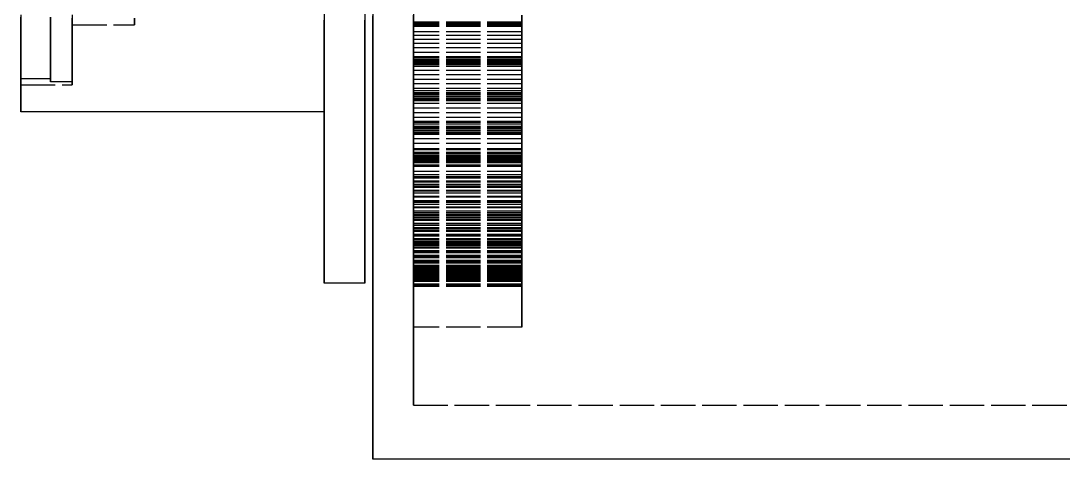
# Model space of a CAD drawing. Header units: millimetres. Extents: x -13 to 272, y -50 to 160.
# Drawn here: x 83.88 to 122.38, y -7.61 to 8.59 of the extents above; entities that cross this region are included whole.
import ezdxf

# ---------------------------------------------------------------- set-up
doc = ezdxf.new("R2010")
doc.units = ezdxf.units.MM
doc.linetypes.add('DASHED', pattern=[1.524, 1.27, -0.254])
doc.layers.add('HIDDEN', color=8, linetype='DASHED')
doc.layers.add('VISIBLE', color=7, linetype='CONTINUOUS')

msp = doc.modelspace()

# ---------------------------------------------------------------- linework, layer by layer
at = {"layer": 'HIDDEN'}
for points in [[(95.075, 8.895), (95.075, 8.33944), (95.075, 7.78389), (95.075, 7.22833), (95.075, 6.67278), (95.075, 6.11722), (95.075, 5.56167), (95.075, 5.00611), (95.075, 4.45056), (95.075, 3.895), (95.075, 3.33944), (95.075, 2.78389), (95.075, 2.22833), (95.075, 1.67278), (95.075, 1.11722), (95.075, 0.56167), (95.075, 0.00611), (95.075, -0.54944), (95.075, -1.105)], [(96.575, 8.895), (96.575, 8.33944), (96.575, 7.78389), (96.575, 7.22833), (96.575, 6.67278), (96.575, 6.11722), (96.575, 5.56167), (96.575, 5.00611), (96.575, 4.45056), (96.575, 3.895), (96.575, 3.33944), (96.575, 2.78389), (96.575, 2.22833), (96.575, 1.67278), (96.575, 1.11722), (96.575, 0.56167), (96.575, 0.00611), (96.575, -0.54944), (96.575, -1.105)], [(96.875, 9.1569), (96.875, 8.395), (96.875, 7.6331), (96.875, 6.87119), (96.875, 6.10929), (96.875, 5.34738), (96.875, 4.58548), (96.875, 3.82357), (96.875, 3.06167), (96.875, 2.29976), (96.875, 1.53786), (96.875, 0.77595), (96.875, 0.01405), (96.875, -0.74786), (96.875, -1.50976), (96.875, -2.27167), (96.875, -3.03357), (96.875, -3.79548), (96.875, -4.55738), (96.875, -5.31929), (96.875, -6.08119), (96.875, -6.8431), (96.875, -7.605)], [(98.375, 9.06167), (98.375, 8.36325), (98.375, 7.66484), (98.375, 6.96643), (98.375, 6.26802), (98.375, 5.5696), (98.375, 4.87119), (98.375, 4.17278), (98.375, 3.47437), (98.375, 2.77595), (98.375, 2.07754), (98.375, 1.37913), (98.375, 0.68071), (98.375, -0.0177), (98.375, -0.71611), (98.375, -1.41452), (98.375, -2.11294), (98.375, -2.81135), (98.375, -3.50976), (98.375, -4.20817), (98.375, -4.90659), (98.375, -5.605)], [(83.875, 8.81532), (83.875, 8.49278), (83.875, 8.17024), (83.875, 7.8477), (83.875, 7.52516), (83.875, 7.20262), (83.875, 6.88008), (83.875, 6.55754), (83.875, 6.235)], [(83.875, 8.77786), (83.875, 8.42357), (83.875, 8.06929), (83.875, 7.715), (83.875, 7.36071), (83.875, 7.00643), (83.875, 6.65214), (83.875, 6.29786), (83.875, 5.94357), (83.875, 5.58929), (83.875, 5.235)], [(83.875, 8.72589), (83.875, 8.44078), (83.875, 8.15567), (83.875, 7.87056), (83.875, 7.58545), (83.875, 7.30033), (83.875, 7.01522), (83.875, 6.73011), (83.875, 6.445)], [(83.875, 6.445), (83.875, 6.73011), (83.875, 7.01522), (83.875, 7.30033), (83.875, 7.58545), (83.875, 7.87056), (83.875, 8.15567), (83.875, 8.44078), (83.875, 8.72589)], [(83.875, 6.235), (83.875, 6.39627), (83.875, 6.55754), (83.875, 6.71881), (83.875, 6.88008), (83.875, 7.04135), (83.875, 7.20262), (83.875, 7.36389), (83.875, 7.52516), (83.875, 7.68643), (83.875, 7.8477), (83.875, 8.00897), (83.875, 8.17024), (83.875, 8.33151), (83.875, 8.49278), (83.875, 8.65405)], [(84.975, 8.72589), (84.975, 8.44078), (84.975, 8.15567), (84.975, 7.87056), (84.975, 7.58545), (84.975, 7.30033), (84.975, 7.01522), (84.975, 6.73011), (84.975, 6.445)], [(84.975, 6.445), (84.975, 6.73011), (84.975, 7.01522), (84.975, 7.30033), (84.975, 7.58545), (84.975, 7.87056), (84.975, 8.15567), (84.975, 8.44078), (84.975, 8.72589)], [(84.975, 8.63784), (84.975, 8.34999), (84.975, 8.06213), (84.975, 7.77428), (84.975, 7.48642), (84.975, 7.19857), (84.975, 6.91071), (84.975, 6.62286), (84.975, 6.335)], [(84.975, 6.335), (84.975, 6.62286), (84.975, 6.91071), (84.975, 7.19857), (84.975, 7.48642), (84.975, 7.77428), (84.975, 8.06213), (84.975, 8.34999), (84.975, 8.63784)], [(85.775, 8.81532), (85.775, 8.49278), (85.775, 8.17024), (85.775, 7.8477), (85.775, 7.52516), (85.775, 7.20262), (85.775, 6.88008), (85.775, 6.55754), (85.775, 6.235)], [(85.775, 8.69738), (85.775, 8.445)], [(85.775, 8.445), (85.775, 8.57119), (85.775, 8.69738)], [(85.775, 6.235), (85.775, 6.39627), (85.775, 6.55754), (85.775, 6.71881), (85.775, 6.88008), (85.775, 7.04135), (85.775, 7.20262), (85.775, 7.36389), (85.775, 7.52516), (85.775, 7.68643), (85.775, 7.8477), (85.775, 8.00897), (85.775, 8.17024), (85.775, 8.33151), (85.775, 8.49278), (85.775, 8.65405)], [(85.775, 8.63784), (85.775, 8.34999), (85.775, 8.06213), (85.775, 7.77428), (85.775, 7.48642), (85.775, 7.19857), (85.775, 6.91071), (85.775, 6.62286), (85.775, 6.335)], [(85.775, 6.335), (85.775, 6.62286), (85.775, 6.91071), (85.775, 7.19857), (85.775, 7.48642), (85.775, 7.77428), (85.775, 8.06213), (85.775, 8.34999), (85.775, 8.63784)], [(88.075, 8.69738), (88.075, 8.445)], [(88.075, 8.445), (88.075, 8.57119), (88.075, 8.69738)], [(95.075, 8.77786), (95.075, 8.42357), (95.075, 8.06929), (95.075, 7.715), (95.075, 7.36071), (95.075, 7.00643), (95.075, 6.65214), (95.075, 6.29786), (95.075, 5.94357), (95.075, 5.58929), (95.075, 5.235)], [(95.075, 5.235), (95.075, 5.41214), (95.075, 5.58929), (95.075, 5.76643), (95.075, 5.94357), (95.075, 6.12071), (95.075, 6.29786), (95.075, 6.475), (95.075, 6.65214), (95.075, 6.82929), (95.075, 7.00643), (95.075, 7.18357), (95.075, 7.36071), (95.075, 7.53786), (95.075, 7.715), (95.075, 7.89214), (95.075, 8.06929), (95.075, 8.24643), (95.075, 8.42357), (95.075, 8.60071)], [(98.375, 8.80571), (98.375, 8.19857), (98.375, 7.59143), (98.375, 6.98429), (98.375, 6.37714), (98.375, 5.77), (98.375, 5.16286), (98.375, 4.55571), (98.375, 3.94857), (98.375, 3.34143), (98.375, 2.73429), (98.375, 2.12714), (98.375, 1.52), (98.375, 0.91286), (98.375, 0.30571), (98.375, -0.30143), (98.375, -0.90857), (98.375, -1.51571), (98.375, -2.12286), (98.375, -2.73)], [(98.375, -2.73), (98.375, -2.42643), (98.375, -2.12286), (98.375, -1.81929), (98.375, -1.51571), (98.375, -1.21214), (98.375, -0.90857), (98.375, -0.605), (98.375, -0.30143), (98.375, 0.00214), (98.375, 0.30571), (98.375, 0.60929), (98.375, 0.91286), (98.375, 1.21643), (98.375, 1.52), (98.375, 1.82357), (98.375, 2.12714), (98.375, 2.43071), (98.375, 2.73429), (98.375, 3.03786), (98.375, 3.34143), (98.375, 3.645), (98.375, 3.94857), (98.375, 4.25214), (98.375, 4.55571), (98.375, 4.85929), (98.375, 5.16286), (98.375, 5.46643), (98.375, 5.77), (98.375, 6.07357), (98.375, 6.37714), (98.375, 6.68071), (98.375, 6.98429), (98.375, 7.28786), (98.375, 7.59143), (98.375, 7.895), (98.375, 8.19857), (98.375, 8.50214), (98.375, 8.80571)], [(98.375, -5.605), (98.375, -5.25579), (98.375, -4.90659), (98.375, -4.55738), (98.375, -4.20817), (98.375, -3.85897), (98.375, -3.50976), (98.375, -3.16056), (98.375, -2.81135), (98.375, -2.46214), (98.375, -2.11294), (98.375, -1.76373), (98.375, -1.41452), (98.375, -1.06532), (98.375, -0.71611), (98.375, -0.3669), (98.375, -0.0177), (98.375, 0.33151), (98.375, 0.68071), (98.375, 1.02992), (98.375, 1.37913), (98.375, 1.72833), (98.375, 2.07754), (98.375, 2.42675), (98.375, 2.77595), (98.375, 3.12516), (98.375, 3.47437), (98.375, 3.82357), (98.375, 4.17278), (98.375, 4.52198), (98.375, 4.87119), (98.375, 5.2204), (98.375, 5.5696), (98.375, 5.91881), (98.375, 6.26802), (98.375, 6.61722), (98.375, 6.96643), (98.375, 7.31563), (98.375, 7.66484), (98.375, 8.01405), (98.375, 8.36325), (98.375, 8.71246)], [(98.375, 8.6896), (98.375, 8.38884)], [(98.375, 8.38884), (98.375, 8.6896)], [(98.375, 8.50079), (98.375, 8.54341)], [(98.375, 8.54341), (98.375, 8.18985)], [(98.375, 8.18985), (98.375, 8.54341)], [(98.375, 8.54341), (98.375, 8.50079)], [(102.375, 8.54341), (98.375, 8.54341)], [(102.375, 8.54341), (98.375, 8.54341)], [(98.375, 8.46556), (98.375, 8.50079)], [(98.375, 8.50079), (98.375, 8.46556)], [(102.375, 8.50079), (98.375, 8.50079)], [(102.375, 8.50079), (98.375, 8.50079)], [(102.375, 8.80571), (102.375, 8.19857), (102.375, 7.59143), (102.375, 6.98429), (102.375, 6.37714), (102.375, 5.77), (102.375, 5.16286), (102.375, 4.55571), (102.375, 3.94857), (102.375, 3.34143), (102.375, 2.73429), (102.375, 2.12714), (102.375, 1.52), (102.375, 0.91286), (102.375, 0.30571), (102.375, -0.30143), (102.375, -0.90857), (102.375, -1.51571), (102.375, -2.12286), (102.375, -2.73)], [(102.375, -2.73), (102.375, -2.42643), (102.375, -2.12286), (102.375, -1.81929), (102.375, -1.51571), (102.375, -1.21214), (102.375, -0.90857), (102.375, -0.605), (102.375, -0.30143), (102.375, 0.00214), (102.375, 0.30571), (102.375, 0.60929), (102.375, 0.91286), (102.375, 1.21643), (102.375, 1.52), (102.375, 1.82357), (102.375, 2.12714), (102.375, 2.43071), (102.375, 2.73429), (102.375, 3.03786), (102.375, 3.34143), (102.375, 3.645), (102.375, 3.94857), (102.375, 4.25214), (102.375, 4.55571), (102.375, 4.85929), (102.375, 5.16286), (102.375, 5.46643), (102.375, 5.77), (102.375, 6.07357), (102.375, 6.37714), (102.375, 6.68071), (102.375, 6.98429), (102.375, 7.28786), (102.375, 7.59143), (102.375, 7.895), (102.375, 8.19857), (102.375, 8.50214), (102.375, 8.80571)], [(102.375, 8.6896), (102.375, 8.38884)], [(102.375, 8.38884), (102.375, 8.6896)], [(102.375, 8.50079), (102.375, 8.54341)], [(102.375, 8.54341), (102.375, 8.18985)], [(102.375, 8.18985), (102.375, 8.54341)], [(102.375, 8.54341), (102.375, 8.50079)], [(102.375, 8.46556), (102.375, 8.50079)], [(102.375, 8.50079), (102.375, 8.46556)], [(85.775, 8.445), (88.075, 8.445)], [(98.375, 8.4371), (98.375, 8.46556)], [(98.375, 8.46556), (98.375, 8.4371)], [(102.375, 8.46556), (98.375, 8.46556)], [(102.375, 8.46556), (98.375, 8.46556)], [(98.375, 8.41502), (98.375, 8.4371)], [(98.375, 8.4371), (98.375, 8.41502)], [(102.375, 8.4371), (98.375, 8.4371)], [(102.375, 8.4371), (98.375, 8.4371)], [(98.375, 8.39901), (98.375, 8.41502)], [(98.375, 8.41502), (98.375, 8.39901)], [(102.375, 8.41502), (98.375, 8.41502)], [(102.375, 8.41502), (98.375, 8.41502)], [(98.375, 8.38884), (98.375, 8.39901)], [(98.375, 8.39901), (98.375, 8.38884)], [(102.375, 8.39901), (98.375, 8.39901)], [(102.375, 8.39901), (98.375, 8.39901)], [(102.375, 8.38884), (98.375, 8.38884)], [(102.375, 8.38884), (98.375, 8.38884)], [(98.375, 8.18985), (98.375, 8.05072)], [(98.375, 8.05072), (98.375, 8.18985)], [(102.375, 8.18985), (98.375, 8.18985)], [(102.375, 8.18985), (98.375, 8.18985)], [(102.375, 8.4371), (102.375, 8.46556)], [(102.375, 8.46556), (102.375, 8.4371)], [(102.375, 8.41502), (102.375, 8.4371)], [(102.375, 8.4371), (102.375, 8.41502)], [(102.375, 8.39901), (102.375, 8.41502)], [(102.375, 8.41502), (102.375, 8.39901)], [(102.375, 8.38884), (102.375, 8.39901)], [(102.375, 8.39901), (102.375, 8.38884)], [(102.375, 8.18985), (102.375, 8.05072)], [(102.375, 8.05072), (102.375, 8.18985)], [(98.375, 8.05072), (98.375, 7.90451)], [(98.375, 7.90451), (98.375, 8.05072)], [(102.375, 8.05072), (98.375, 8.05072)], [(102.375, 8.05072), (98.375, 8.05072)], [(98.375, 7.90451), (98.375, 7.7519)], [(98.375, 7.7519), (98.375, 7.90451)], [(102.375, 7.90451), (98.375, 7.90451)], [(102.375, 7.90451), (98.375, 7.90451)], [(98.375, 7.7519), (98.375, 7.59336)], [(98.375, 7.59336), (98.375, 7.7519)], [(102.375, 7.7519), (98.375, 7.7519)], [(102.375, 7.7519), (98.375, 7.7519)], [(102.375, 8.05072), (102.375, 7.90451)], [(102.375, 7.90451), (102.375, 8.05072)], [(102.375, 7.90451), (102.375, 7.7519)], [(102.375, 7.7519), (102.375, 7.90451)], [(102.375, 7.7519), (102.375, 7.59336)], [(102.375, 7.59336), (102.375, 7.7519)], [(98.375, 7.59336), (98.375, 7.42926)], [(98.375, 7.42926), (98.375, 7.59336)], [(102.375, 7.59336), (98.375, 7.59336)], [(102.375, 7.59336), (98.375, 7.59336)], [(98.375, 7.42926), (98.375, 7.25989)], [(98.375, 7.25989), (98.375, 7.42926)], [(102.375, 7.42926), (98.375, 7.42926)], [(102.375, 7.42926), (98.375, 7.42926)], [(102.375, 7.59336), (102.375, 7.42926)], [(102.375, 7.42926), (102.375, 7.59336)], [(102.375, 7.42926), (102.375, 7.25989)], [(102.375, 7.25989), (102.375, 7.42926)], [(98.375, 7.25989), (98.375, 6.97422)], [(98.375, 6.97422), (98.375, 7.25989)], [(102.375, 7.25989), (98.375, 7.25989)], [(102.375, 7.25989), (98.375, 7.25989)], [(98.375, 7.17792), (98.375, 7.23789)], [(98.375, 7.23789), (98.375, 6.90401)], [(98.375, 6.90401), (98.375, 7.23789)], [(98.375, 7.23789), (98.375, 7.17792)], [(102.375, 7.23789), (98.375, 7.23789)], [(102.375, 7.23789), (98.375, 7.23789)], [(98.375, 7.12496), (98.375, 7.17792)], [(98.375, 7.17792), (98.375, 7.12496)], [(102.375, 7.17792), (98.375, 7.17792)], [(102.375, 7.17792), (98.375, 7.17792)], [(98.375, 7.07844), (98.375, 7.12496)], [(98.375, 7.12496), (98.375, 7.07844)], [(102.375, 7.12496), (98.375, 7.12496)], [(102.375, 7.12496), (98.375, 7.12496)], [(98.375, 7.03798), (98.375, 7.07844)], [(98.375, 7.07844), (98.375, 7.03798)], [(102.375, 7.07844), (98.375, 7.07844)], [(102.375, 7.07844), (98.375, 7.07844)], [(98.375, 7.00331), (98.375, 7.03798)], [(98.375, 7.03798), (98.375, 7.00331)], [(102.375, 7.03798), (98.375, 7.03798)], [(102.375, 7.03798), (98.375, 7.03798)], [(98.375, 6.97422), (98.375, 7.00331)], [(98.375, 7.00331), (98.375, 6.97422)], [(102.375, 7.00331), (98.375, 7.00331)], [(102.375, 7.00331), (98.375, 7.00331)], [(102.375, 6.97422), (98.375, 6.97422)], [(102.375, 6.97422), (98.375, 6.97422)], [(102.375, 7.25989), (102.375, 6.97422)], [(102.375, 6.97422), (102.375, 7.25989)], [(102.375, 7.17792), (102.375, 7.23789)], [(102.375, 7.23789), (102.375, 6.90401)], [(102.375, 6.90401), (102.375, 7.23789)], [(102.375, 7.23789), (102.375, 7.17792)], [(102.375, 7.12496), (102.375, 7.17792)], [(102.375, 7.17792), (102.375, 7.12496)], [(102.375, 7.07844), (102.375, 7.12496)], [(102.375, 7.12496), (102.375, 7.07844)], [(102.375, 7.03798), (102.375, 7.07844)], [(102.375, 7.07844), (102.375, 7.03798)], [(102.375, 7.00331), (102.375, 7.03798)], [(102.375, 7.03798), (102.375, 7.00331)], [(102.375, 6.97422), (102.375, 7.00331)], [(102.375, 7.00331), (102.375, 6.97422)], [(98.375, 6.90401), (98.375, 6.7529)], [(98.375, 6.7529), (98.375, 6.90401)], [(102.375, 6.90401), (98.375, 6.90401)], [(102.375, 6.90401), (98.375, 6.90401)], [(98.375, 6.7529), (98.375, 6.59514)], [(98.375, 6.59514), (98.375, 6.7529)], [(102.375, 6.7529), (98.375, 6.7529)], [(102.375, 6.7529), (98.375, 6.7529)], [(98.375, 6.59514), (98.375, 6.43138)], [(98.375, 6.43138), (98.375, 6.59514)], [(102.375, 6.59514), (98.375, 6.59514)], [(102.375, 6.59514), (98.375, 6.59514)], [(102.375, 6.90401), (102.375, 6.7529)], [(102.375, 6.7529), (102.375, 6.90401)], [(102.375, 6.7529), (102.375, 6.59514)], [(102.375, 6.59514), (102.375, 6.7529)], [(102.375, 6.59514), (102.375, 6.43138)], [(102.375, 6.43138), (102.375, 6.59514)], [(84.975, 6.445), (83.875, 6.445)], [(83.875, 6.235), (85.775, 6.235)], [(85.775, 6.335), (84.975, 6.335)], [(98.375, 6.43138), (98.375, 6.26206)], [(98.375, 6.26206), (98.375, 6.43138)], [(102.375, 6.43138), (98.375, 6.43138)], [(102.375, 6.43138), (98.375, 6.43138)], [(98.375, 6.26206), (98.375, 6.08754)], [(98.375, 6.08754), (98.375, 6.26206)], [(102.375, 6.26206), (98.375, 6.26206)], [(102.375, 6.26206), (98.375, 6.26206)], [(102.375, 6.43138), (102.375, 6.26206)], [(102.375, 6.26206), (102.375, 6.43138)], [(102.375, 6.26206), (102.375, 6.08754)], [(102.375, 6.08754), (102.375, 6.26206)], [(98.375, 6.08754), (98.375, 5.90811)], [(98.375, 5.90811), (98.375, 6.08754)], [(102.375, 6.08754), (98.375, 6.08754)], [(102.375, 6.08754), (98.375, 6.08754)], [(98.375, 5.93369), (98.375, 6.0105)], [(98.375, 6.0105), (98.375, 5.69914)], [(98.375, 5.69914), (98.375, 6.0105)], [(98.375, 6.0105), (98.375, 5.93369)], [(102.375, 6.0105), (98.375, 6.0105)], [(102.375, 6.0105), (98.375, 6.0105)], [(98.375, 5.86345), (98.375, 5.93369)], [(98.375, 5.93369), (98.375, 5.86345)], [(102.375, 5.93369), (98.375, 5.93369)], [(102.375, 5.93369), (98.375, 5.93369)], [(98.375, 5.90811), (98.375, 5.63999)], [(98.375, 5.63999), (98.375, 5.90811)], [(102.375, 5.90811), (98.375, 5.90811)], [(102.375, 5.90811), (98.375, 5.90811)], [(98.375, 5.79926), (98.375, 5.86345)], [(98.375, 5.86345), (98.375, 5.79926)], [(102.375, 5.86345), (98.375, 5.86345)], [(102.375, 5.86345), (98.375, 5.86345)], [(98.375, 5.74077), (98.375, 5.79926)], [(98.375, 5.79926), (98.375, 5.74077)], [(102.375, 5.79926), (98.375, 5.79926)], [(102.375, 5.79926), (98.375, 5.79926)], [(102.375, 6.08754), (102.375, 5.90811)], [(102.375, 5.90811), (102.375, 6.08754)], [(102.375, 5.93369), (102.375, 6.0105)], [(102.375, 6.0105), (102.375, 5.69914)], [(102.375, 5.69914), (102.375, 6.0105)], [(102.375, 6.0105), (102.375, 5.93369)], [(102.375, 5.86345), (102.375, 5.93369)], [(102.375, 5.93369), (102.375, 5.86345)], [(102.375, 5.90811), (102.375, 5.63999)], [(102.375, 5.63999), (102.375, 5.90811)], [(102.375, 5.79926), (102.375, 5.86345)], [(102.375, 5.86345), (102.375, 5.79926)], [(102.375, 5.74077), (102.375, 5.79926)], [(102.375, 5.79926), (102.375, 5.74077)], [(98.375, 5.68775), (98.375, 5.74077)], [(98.375, 5.74077), (98.375, 5.68775)], [(102.375, 5.74077), (98.375, 5.74077)], [(102.375, 5.74077), (98.375, 5.74077)], [(98.375, 5.69914), (98.375, 5.53734)], [(98.375, 5.53734), (98.375, 5.69914)], [(102.375, 5.69914), (98.375, 5.69914)], [(102.375, 5.69914), (98.375, 5.69914)], [(98.375, 5.63999), (98.375, 5.68775)], [(98.375, 5.68775), (98.375, 5.63999)], [(102.375, 5.68775), (98.375, 5.68775)], [(102.375, 5.68775), (98.375, 5.68775)], [(102.375, 5.63999), (98.375, 5.63999)], [(102.375, 5.63999), (98.375, 5.63999)], [(98.375, 5.53734), (98.375, 5.36938)], [(98.375, 5.36938), (98.375, 5.53734)], [(102.375, 5.53734), (98.375, 5.53734)], [(102.375, 5.53734), (98.375, 5.53734)], [(102.375, 5.68775), (102.375, 5.74077)], [(102.375, 5.74077), (102.375, 5.68775)], [(102.375, 5.69914), (102.375, 5.53734)], [(102.375, 5.53734), (102.375, 5.69914)], [(102.375, 5.63999), (102.375, 5.68775)], [(102.375, 5.68775), (102.375, 5.63999)], [(102.375, 5.53734), (102.375, 5.36938)], [(102.375, 5.36938), (102.375, 5.53734)], [(98.375, 5.36938), (98.375, 5.19585)], [(98.375, 5.19585), (98.375, 5.36938)], [(102.375, 5.36938), (98.375, 5.36938)], [(102.375, 5.36938), (98.375, 5.36938)], [(98.375, 5.19585), (98.375, 5.0172)], [(98.375, 5.0172), (98.375, 5.19585)], [(102.375, 5.19585), (98.375, 5.19585)], [(102.375, 5.19585), (98.375, 5.19585)], [(98.375, 5.0172), (98.375, 4.83376)], [(98.375, 4.83376), (98.375, 5.0172)], [(102.375, 5.0172), (98.375, 5.0172)], [(102.375, 5.0172), (98.375, 5.0172)], [(102.375, 5.36938), (102.375, 5.19585)], [(102.375, 5.19585), (102.375, 5.36938)], [(102.375, 5.19585), (102.375, 5.0172)], [(102.375, 5.0172), (102.375, 5.19585)], [(102.375, 5.0172), (102.375, 4.83376)], [(102.375, 4.83376), (102.375, 5.0172)], [(98.375, 4.77871), (98.375, 4.8717)], [(98.375, 4.8717), (98.375, 4.58553)], [(98.375, 4.58553), (98.375, 4.8717)], [(98.375, 4.8717), (98.375, 4.77871)], [(102.375, 4.8717), (98.375, 4.8717)], [(102.375, 4.8717), (98.375, 4.8717)], [(98.375, 4.83376), (98.375, 4.6458)], [(98.375, 4.6458), (98.375, 4.83376)], [(102.375, 4.83376), (98.375, 4.83376)], [(102.375, 4.83376), (98.375, 4.83376)], [(98.375, 4.69179), (98.375, 4.77871)], [(98.375, 4.77871), (98.375, 4.69179)], [(102.375, 4.77871), (98.375, 4.77871)], [(102.375, 4.77871), (98.375, 4.77871)], [(98.375, 4.61048), (98.375, 4.69179)], [(98.375, 4.69179), (98.375, 4.61048)], [(102.375, 4.69179), (98.375, 4.69179)], [(102.375, 4.69179), (98.375, 4.69179)], [(98.375, 4.6458), (98.375, 4.39751)], [(98.375, 4.39751), (98.375, 4.6458)], [(102.375, 4.6458), (98.375, 4.6458)], [(102.375, 4.6458), (98.375, 4.6458)], [(102.375, 4.77871), (102.375, 4.8717)], [(102.375, 4.8717), (102.375, 4.58553)], [(102.375, 4.58553), (102.375, 4.8717)], [(102.375, 4.8717), (102.375, 4.77871)], [(102.375, 4.83376), (102.375, 4.6458)], [(102.375, 4.6458), (102.375, 4.83376)], [(102.375, 4.69179), (102.375, 4.77871)], [(102.375, 4.77871), (102.375, 4.69179)], [(102.375, 4.61048), (102.375, 4.69179)], [(102.375, 4.69179), (102.375, 4.61048)], [(102.375, 4.6458), (102.375, 4.39751)], [(102.375, 4.39751), (102.375, 4.6458)], [(98.375, 4.53446), (98.375, 4.61048)], [(98.375, 4.61048), (98.375, 4.53446)], [(102.375, 4.61048), (98.375, 4.61048)], [(102.375, 4.61048), (98.375, 4.61048)], [(98.375, 4.58553), (98.375, 4.41442)], [(98.375, 4.41442), (98.375, 4.58553)], [(102.375, 4.58553), (98.375, 4.58553)], [(102.375, 4.58553), (98.375, 4.58553)], [(98.375, 4.46353), (98.375, 4.53446)], [(98.375, 4.53446), (98.375, 4.46353)], [(102.375, 4.53446), (98.375, 4.53446)], [(102.375, 4.53446), (98.375, 4.53446)], [(98.375, 4.39751), (98.375, 4.46353)], [(98.375, 4.46353), (98.375, 4.39751)], [(102.375, 4.46353), (98.375, 4.46353)], [(102.375, 4.46353), (98.375, 4.46353)], [(98.375, 4.41442), (98.375, 4.23768)], [(98.375, 4.23768), (98.375, 4.41442)], [(102.375, 4.41442), (98.375, 4.41442)], [(102.375, 4.41442), (98.375, 4.41442)], [(102.375, 4.39751), (98.375, 4.39751)], [(102.375, 4.39751), (98.375, 4.39751)], [(98.375, 4.23768), (98.375, 4.05588)], [(98.375, 4.05588), (98.375, 4.23768)], [(102.375, 4.23768), (98.375, 4.23768)], [(102.375, 4.23768), (98.375, 4.23768)], [(102.375, 4.53446), (102.375, 4.61048)], [(102.375, 4.61048), (102.375, 4.53446)], [(102.375, 4.58553), (102.375, 4.41442)], [(102.375, 4.41442), (102.375, 4.58553)], [(102.375, 4.46353), (102.375, 4.53446)], [(102.375, 4.53446), (102.375, 4.46353)], [(102.375, 4.39751), (102.375, 4.46353)], [(102.375, 4.46353), (102.375, 4.39751)], [(102.375, 4.41442), (102.375, 4.23768)], [(102.375, 4.23768), (102.375, 4.41442)], [(102.375, 4.23768), (102.375, 4.05588)], [(102.375, 4.05588), (102.375, 4.23768)], [(98.375, 4.05588), (98.375, 3.86942)], [(98.375, 3.86942), (98.375, 4.05588)], [(102.375, 4.05588), (98.375, 4.05588)], [(102.375, 4.05588), (98.375, 4.05588)], [(98.375, 3.86942), (98.375, 3.67862)], [(98.375, 3.67862), (98.375, 3.86942)], [(102.375, 3.86942), (98.375, 3.86942)], [(102.375, 3.86942), (98.375, 3.86942)], [(102.375, 4.05588), (102.375, 3.86942)], [(102.375, 3.86942), (102.375, 4.05588)], [(102.375, 3.86942), (102.375, 3.67862)], [(102.375, 3.67862), (102.375, 3.86942)], [(98.375, 3.72283), (98.375, 3.83122)], [(98.375, 3.83122), (98.375, 3.57267)], [(98.375, 3.57267), (98.375, 3.83122)], [(98.375, 3.83122), (98.375, 3.72283)], [(102.375, 3.83122), (98.375, 3.83122)], [(102.375, 3.83122), (98.375, 3.83122)], [(98.375, 3.61997), (98.375, 3.72283)], [(98.375, 3.72283), (98.375, 3.61997)], [(102.375, 3.72283), (98.375, 3.72283)], [(102.375, 3.72283), (98.375, 3.72283)], [(98.375, 3.67862), (98.375, 3.48374)], [(98.375, 3.48374), (98.375, 3.67862)], [(102.375, 3.67862), (98.375, 3.67862)], [(102.375, 3.67862), (98.375, 3.67862)], [(98.375, 3.52224), (98.375, 3.61997)], [(98.375, 3.61997), (98.375, 3.52224)], [(102.375, 3.61997), (98.375, 3.61997)], [(102.375, 3.61997), (98.375, 3.61997)], [(98.375, 3.57267), (98.375, 3.39371)], [(98.375, 3.39371), (98.375, 3.57267)], [(102.375, 3.57267), (98.375, 3.57267)], [(102.375, 3.57267), (98.375, 3.57267)], [(98.375, 3.42935), (98.375, 3.52224)], [(98.375, 3.52224), (98.375, 3.42935)], [(102.375, 3.52224), (98.375, 3.52224)], [(102.375, 3.52224), (98.375, 3.52224)], [(98.375, 3.48374), (98.375, 3.25738)], [(98.375, 3.25738), (98.375, 3.48374)], [(102.375, 3.48374), (98.375, 3.48374)], [(102.375, 3.48374), (98.375, 3.48374)], [(102.375, 3.72283), (102.375, 3.83122)], [(102.375, 3.83122), (102.375, 3.57267)], [(102.375, 3.57267), (102.375, 3.83122)], [(102.375, 3.83122), (102.375, 3.72283)], [(102.375, 3.61997), (102.375, 3.72283)], [(102.375, 3.72283), (102.375, 3.61997)], [(102.375, 3.67862), (102.375, 3.48374)], [(102.375, 3.48374), (102.375, 3.67862)], [(102.375, 3.52224), (102.375, 3.61997)], [(102.375, 3.61997), (102.375, 3.52224)], [(102.375, 3.57267), (102.375, 3.39371)], [(102.375, 3.39371), (102.375, 3.57267)], [(102.375, 3.42935), (102.375, 3.52224)], [(102.375, 3.52224), (102.375, 3.42935)], [(102.375, 3.48374), (102.375, 3.25738)], [(102.375, 3.25738), (102.375, 3.48374)], [(98.375, 3.34111), (98.375, 3.42935)], [(98.375, 3.42935), (98.375, 3.34111)], [(102.375, 3.42935), (98.375, 3.42935)], [(102.375, 3.42935), (98.375, 3.42935)], [(98.375, 3.39371), (98.375, 3.20971)], [(98.375, 3.20971), (98.375, 3.39371)], [(102.375, 3.39371), (98.375, 3.39371)], [(102.375, 3.39371), (98.375, 3.39371)], [(98.375, 3.25738), (98.375, 3.34111)], [(98.375, 3.34111), (98.375, 3.25738)], [(102.375, 3.34111), (98.375, 3.34111)], [(102.375, 3.34111), (98.375, 3.34111)], [(102.375, 3.25738), (98.375, 3.25738)], [(102.375, 3.25738), (98.375, 3.25738)], [(98.375, 3.20971), (98.375, 3.02118)], [(98.375, 3.02118), (98.375, 3.20971)], [(102.375, 3.20971), (98.375, 3.20971)], [(102.375, 3.20971), (98.375, 3.20971)], [(102.375, 3.34111), (102.375, 3.42935)], [(102.375, 3.42935), (102.375, 3.34111)], [(102.375, 3.39371), (102.375, 3.20971)], [(102.375, 3.20971), (102.375, 3.39371)], [(102.375, 3.25738), (102.375, 3.34111)], [(102.375, 3.34111), (102.375, 3.25738)], [(102.375, 3.20971), (102.375, 3.02118)], [(102.375, 3.02118), (102.375, 3.20971)], [(98.375, 3.02118), (98.375, 2.8285)], [(98.375, 2.8285), (98.375, 3.02118)], [(102.375, 3.02118), (98.375, 3.02118)], [(102.375, 3.02118), (98.375, 3.02118)], [(98.375, 2.77507), (98.375, 2.89792)], [(98.375, 2.89792), (98.375, 2.66921)], [(98.375, 2.66921), (98.375, 2.89792)], [(98.375, 2.89792), (98.375, 2.77507)], [(102.375, 2.89792), (98.375, 2.89792)], [(102.375, 2.89792), (98.375, 2.89792)], [(98.375, 2.8285), (98.375, 2.63197)], [(98.375, 2.63197), (98.375, 2.8285)], [(102.375, 2.8285), (98.375, 2.8285)], [(102.375, 2.8285), (98.375, 2.8285)], [(98.375, 2.65715), (98.375, 2.77507)], [(98.375, 2.77507), (98.375, 2.65715)], [(102.375, 2.77507), (98.375, 2.77507)], [(102.375, 2.77507), (98.375, 2.77507)], [(102.375, 3.02118), (102.375, 2.8285)], [(102.375, 2.8285), (102.375, 3.02118)], [(102.375, 2.77507), (102.375, 2.89792)], [(102.375, 2.89792), (102.375, 2.66921)], [(102.375, 2.66921), (102.375, 2.89792)], [(102.375, 2.89792), (102.375, 2.77507)], [(102.375, 2.8285), (102.375, 2.63197)], [(102.375, 2.63197), (102.375, 2.8285)], [(102.375, 2.65715), (102.375, 2.77507)], [(102.375, 2.77507), (102.375, 2.65715)], [(98.375, 2.66921), (98.375, 2.48392)], [(98.375, 2.48392), (98.375, 2.66921)], [(102.375, 2.66921), (98.375, 2.66921)], [(102.375, 2.66921), (98.375, 2.66921)], [(98.375, 2.54382), (98.375, 2.65715)], [(98.375, 2.65715), (98.375, 2.54382)], [(102.375, 2.65715), (98.375, 2.65715)], [(102.375, 2.65715), (98.375, 2.65715)], [(98.375, 2.63197), (98.375, 2.43182)], [(98.375, 2.43182), (98.375, 2.63197)], [(102.375, 2.63197), (98.375, 2.63197)], [(102.375, 2.63197), (98.375, 2.63197)], [(98.375, 2.43484), (98.375, 2.54382)], [(98.375, 2.54382), (98.375, 2.43484)], [(102.375, 2.54382), (98.375, 2.54382)], [(102.375, 2.54382), (98.375, 2.54382)], [(98.375, 2.48392), (98.375, 2.29422)], [(98.375, 2.29422), (98.375, 2.48392)], [(102.375, 2.48392), (98.375, 2.48392)], [(102.375, 2.48392), (98.375, 2.48392)], [(98.375, 2.33005), (98.375, 2.43484)], [(98.375, 2.43484), (98.375, 2.33005)], [(102.375, 2.43484), (98.375, 2.43484)], [(102.375, 2.43484), (98.375, 2.43484)], [(98.375, 2.43182), (98.375, 2.22935)], [(98.375, 2.22935), (98.375, 2.43182)], [(102.375, 2.43182), (98.375, 2.43182)], [(102.375, 2.43182), (98.375, 2.43182)], [(98.375, 2.22935), (98.375, 2.33005)], [(98.375, 2.33005), (98.375, 2.22935)], [(102.375, 2.33005), (98.375, 2.33005)], [(102.375, 2.33005), (98.375, 2.33005)], [(102.375, 2.66921), (102.375, 2.48392)], [(102.375, 2.48392), (102.375, 2.66921)], [(102.375, 2.54382), (102.375, 2.65715)], [(102.375, 2.65715), (102.375, 2.54382)], [(102.375, 2.63197), (102.375, 2.43182)], [(102.375, 2.43182), (102.375, 2.63197)], [(102.375, 2.43484), (102.375, 2.54382)], [(102.375, 2.54382), (102.375, 2.43484)], [(102.375, 2.48392), (102.375, 2.29422)], [(102.375, 2.29422), (102.375, 2.48392)], [(102.375, 2.33005), (102.375, 2.43484)], [(102.375, 2.43484), (102.375, 2.33005)], [(102.375, 2.43182), (102.375, 2.22935)], [(102.375, 2.22935), (102.375, 2.43182)], [(102.375, 2.22935), (102.375, 2.33005)], [(102.375, 2.33005), (102.375, 2.22935)], [(98.375, 2.29422), (98.375, 2.10057)], [(98.375, 2.10057), (98.375, 2.29422)], [(102.375, 2.29422), (98.375, 2.29422)], [(102.375, 2.29422), (98.375, 2.29422)], [(102.375, 2.22935), (98.375, 2.22935)], [(102.375, 2.22935), (98.375, 2.22935)], [(98.375, 2.10057), (98.375, 1.90332)], [(98.375, 1.90332), (98.375, 2.10057)], [(102.375, 2.10057), (98.375, 2.10057)], [(102.375, 2.10057), (98.375, 2.10057)], [(98.375, 1.94351), (98.375, 2.07978)], [(98.375, 2.07978), (98.375, 1.88285)], [(98.375, 1.88285), (98.375, 2.07978)], [(98.375, 2.07978), (98.375, 1.94351)], [(102.375, 2.07978), (98.375, 2.07978)], [(102.375, 2.07978), (98.375, 2.07978)], [(98.375, 1.81154), (98.375, 1.94351)], [(98.375, 1.94351), (98.375, 1.81154)], [(102.375, 1.94351), (98.375, 1.94351)], [(102.375, 1.94351), (98.375, 1.94351)], [(102.375, 2.29422), (102.375, 2.10057)], [(102.375, 2.10057), (102.375, 2.29422)], [(102.375, 2.10057), (102.375, 1.90332)], [(102.375, 1.90332), (102.375, 2.10057)], [(102.375, 1.94351), (102.375, 2.07978)], [(102.375, 2.07978), (102.375, 1.88285)], [(102.375, 1.88285), (102.375, 2.07978)], [(102.375, 2.07978), (102.375, 1.94351)], [(102.375, 1.81154), (102.375, 1.94351)], [(102.375, 1.94351), (102.375, 1.81154)], [(98.375, 1.90332), (98.375, 1.70274)], [(98.375, 1.70274), (98.375, 1.90332)], [(102.375, 1.90332), (98.375, 1.90332)], [(102.375, 1.90332), (98.375, 1.90332)], [(98.375, 1.88285), (98.375, 1.69282)], [(98.375, 1.69282), (98.375, 1.88285)], [(102.375, 1.88285), (98.375, 1.88285)], [(102.375, 1.88285), (98.375, 1.88285)], [(98.375, 1.68358), (98.375, 1.81154)], [(98.375, 1.81154), (98.375, 1.68358)], [(102.375, 1.81154), (98.375, 1.81154)], [(102.375, 1.81154), (98.375, 1.81154)], [(98.375, 1.70274), (98.375, 1.49904)], [(98.375, 1.49904), (98.375, 1.70274)], [(102.375, 1.70274), (98.375, 1.70274)], [(102.375, 1.70274), (98.375, 1.70274)], [(98.375, 1.69282), (98.375, 1.49904)], [(98.375, 1.49904), (98.375, 1.69282)], [(102.375, 1.69282), (98.375, 1.69282)], [(102.375, 1.69282), (98.375, 1.69282)], [(98.375, 1.55945), (98.375, 1.68358)], [(98.375, 1.68358), (98.375, 1.55945)], [(102.375, 1.68358), (98.375, 1.68358)], [(102.375, 1.68358), (98.375, 1.68358)], [(98.375, 1.439), (98.375, 1.55945)], [(98.375, 1.55945), (98.375, 1.439)], [(102.375, 1.55945), (98.375, 1.55945)], [(102.375, 1.55945), (98.375, 1.55945)], [(102.375, 1.90332), (102.375, 1.70274)], [(102.375, 1.70274), (102.375, 1.90332)], [(102.375, 1.88285), (102.375, 1.69282)], [(102.375, 1.69282), (102.375, 1.88285)], [(102.375, 1.68358), (102.375, 1.81154)], [(102.375, 1.81154), (102.375, 1.68358)], [(102.375, 1.70274), (102.375, 1.49904)], [(102.375, 1.49904), (102.375, 1.70274)], [(102.375, 1.69282), (102.375, 1.49904)], [(102.375, 1.49904), (102.375, 1.69282)], [(102.375, 1.55945), (102.375, 1.68358)], [(102.375, 1.68358), (102.375, 1.55945)], [(102.375, 1.439), (102.375, 1.55945)], [(102.375, 1.55945), (102.375, 1.439)], [(98.375, 1.49904), (98.375, 1.32217)], [(98.375, 1.49904), (98.375, 1.30193)], [(98.375, 1.30193), (98.375, 1.49904)], [(98.375, 1.32217), (98.375, 1.49904)], [(102.375, 1.49904), (98.375, 1.49904)], [(102.375, 1.49904), (98.375, 1.49904)], [(102.375, 1.49904), (98.375, 1.49904)], [(102.375, 1.49904), (98.375, 1.49904)], [(98.375, 1.32217), (98.375, 1.439)], [(98.375, 1.439), (98.375, 1.32217)], [(102.375, 1.439), (98.375, 1.439)], [(102.375, 1.439), (98.375, 1.439)], [(98.375, 1.23524), (98.375, 1.38377)], [(98.375, 1.38377), (98.375, 1.2203)], [(98.375, 1.2203), (98.375, 1.38377)], [(98.375, 1.38377), (98.375, 1.23524)], [(102.375, 1.38377), (98.375, 1.38377)], [(102.375, 1.38377), (98.375, 1.38377)], [(102.375, 1.32217), (98.375, 1.32217)], [(102.375, 1.32217), (98.375, 1.32217)], [(98.375, 1.30193), (98.375, 1.10178)], [(98.375, 1.10178), (98.375, 1.30193)], [(102.375, 1.30193), (98.375, 1.30193)], [(102.375, 1.30193), (98.375, 1.30193)], [(98.375, 1.09035), (98.375, 1.23524)], [(98.375, 1.23524), (98.375, 1.09035)], [(102.375, 1.23524), (98.375, 1.23524)], [(102.375, 1.23524), (98.375, 1.23524)], [(98.375, 1.2203), (98.375, 1.02715)], [(98.375, 1.02715), (98.375, 1.2203)], [(102.375, 1.2203), (98.375, 1.2203)], [(102.375, 1.2203), (98.375, 1.2203)], [(102.375, 1.49904), (102.375, 1.32217)], [(102.375, 1.49904), (102.375, 1.30193)], [(102.375, 1.30193), (102.375, 1.49904)], [(102.375, 1.32217), (102.375, 1.49904)], [(102.375, 1.32217), (102.375, 1.439)], [(102.375, 1.439), (102.375, 1.32217)], [(102.375, 1.23524), (102.375, 1.38377)], [(102.375, 1.38377), (102.375, 1.2203)], [(102.375, 1.2203), (102.375, 1.38377)], [(102.375, 1.38377), (102.375, 1.23524)], [(102.375, 1.30193), (102.375, 1.10178)], [(102.375, 1.10178), (102.375, 1.30193)], [(102.375, 1.09035), (102.375, 1.23524)], [(102.375, 1.23524), (102.375, 1.09035)], [(102.375, 1.2203), (102.375, 1.02715)], [(102.375, 1.02715), (102.375, 1.2203)], [(98.375, 1.10178), (98.375, 0.89885)], [(98.375, 0.89885), (98.375, 1.10178)], [(102.375, 1.10178), (98.375, 1.10178)], [(102.375, 1.10178), (98.375, 1.10178)], [(98.375, 0.94885), (98.375, 1.09035)], [(98.375, 1.09035), (98.375, 0.94885)], [(102.375, 1.09035), (98.375, 1.09035)], [(102.375, 1.09035), (98.375, 1.09035)], [(98.375, 1.02715), (98.375, 0.83095)], [(98.375, 0.83095), (98.375, 1.02715)], [(102.375, 1.02715), (98.375, 1.02715)], [(102.375, 1.02715), (98.375, 1.02715)], [(98.375, 0.81062), (98.375, 0.94885)], [(98.375, 0.94885), (98.375, 0.81062)], [(102.375, 0.94885), (98.375, 0.94885)], [(102.375, 0.94885), (98.375, 0.94885)], [(98.375, 0.89885), (98.375, 0.69334)], [(98.375, 0.69334), (98.375, 0.89885)], [(102.375, 0.89885), (98.375, 0.89885)], [(102.375, 0.89885), (98.375, 0.89885)], [(98.375, 0.83095), (98.375, 0.63205)], [(98.375, 0.63205), (98.375, 0.83095)], [(102.375, 0.83095), (98.375, 0.83095)], [(102.375, 0.83095), (98.375, 0.83095)], [(98.375, 0.65631), (98.375, 0.81583)], [(98.375, 0.81583), (98.375, 0.68722)], [(98.375, 0.68722), (98.375, 0.81583)], [(98.375, 0.81583), (98.375, 0.65631)], [(102.375, 0.81583), (98.375, 0.81583)], [(102.375, 0.81583), (98.375, 0.81583)], [(98.375, 0.67555), (98.375, 0.81062)], [(98.375, 0.81062), (98.375, 0.67555)], [(102.375, 0.81062), (98.375, 0.81062)], [(102.375, 0.81062), (98.375, 0.81062)], [(102.375, 1.10178), (102.375, 0.89885)], [(102.375, 0.89885), (102.375, 1.10178)], [(102.375, 0.94885), (102.375, 1.09035)], [(102.375, 1.09035), (102.375, 0.94885)], [(102.375, 1.02715), (102.375, 0.83095)], [(102.375, 0.83095), (102.375, 1.02715)], [(102.375, 0.81062), (102.375, 0.94885)], [(102.375, 0.94885), (102.375, 0.81062)], [(102.375, 0.89885), (102.375, 0.69334)], [(102.375, 0.69334), (102.375, 0.89885)], [(102.375, 0.83095), (102.375, 0.63205)], [(102.375, 0.63205), (102.375, 0.83095)], [(102.375, 0.65631), (102.375, 0.81583)], [(102.375, 0.81583), (102.375, 0.68722)], [(102.375, 0.68722), (102.375, 0.81583)], [(102.375, 0.81583), (102.375, 0.65631)], [(102.375, 0.67555), (102.375, 0.81062)], [(102.375, 0.81062), (102.375, 0.67555)], [(98.375, 0.69334), (98.375, 0.54358)], [(98.375, 0.54358), (98.375, 0.69334)], [(102.375, 0.69334), (98.375, 0.69334)], [(102.375, 0.69334), (98.375, 0.69334)], [(98.375, 0.68722), (98.375, 0.49259)], [(98.375, 0.49259), (98.375, 0.68722)], [(102.375, 0.68722), (98.375, 0.68722)], [(102.375, 0.68722), (98.375, 0.68722)], [(98.375, 0.54358), (98.375, 0.67555)], [(98.375, 0.67555), (98.375, 0.54358)], [(102.375, 0.67555), (98.375, 0.67555)], [(102.375, 0.67555), (98.375, 0.67555)], [(98.375, 0.49973), (98.375, 0.65631)], [(98.375, 0.65631), (98.375, 0.49973)], [(102.375, 0.65631), (98.375, 0.65631)], [(102.375, 0.65631), (98.375, 0.65631)], [(98.375, 0.63205), (98.375, 0.43072)], [(98.375, 0.43072), (98.375, 0.63205)], [(102.375, 0.63205), (98.375, 0.63205)], [(102.375, 0.63205), (98.375, 0.63205)], [(102.375, 0.54358), (98.375, 0.54358)], [(102.375, 0.54358), (98.375, 0.54358)], [(98.375, 0.34591), (98.375, 0.49973)], [(98.375, 0.49973), (98.375, 0.34591)], [(102.375, 0.49973), (98.375, 0.49973)], [(102.375, 0.49973), (98.375, 0.49973)], [(98.375, 0.49259), (98.375, 0.29564)], [(98.375, 0.29564), (98.375, 0.49259)], [(102.375, 0.49259), (98.375, 0.49259)], [(102.375, 0.49259), (98.375, 0.49259)], [(98.375, 0.43072), (98.375, 0.22718)], [(98.375, 0.22718), (98.375, 0.43072)], [(102.375, 0.43072), (98.375, 0.43072)], [(102.375, 0.43072), (98.375, 0.43072)], [(102.375, 0.69334), (102.375, 0.54358)], [(102.375, 0.54358), (102.375, 0.69334)], [(102.375, 0.68722), (102.375, 0.49259)], [(102.375, 0.49259), (102.375, 0.68722)], [(102.375, 0.54358), (102.375, 0.67555)], [(102.375, 0.67555), (102.375, 0.54358)], [(102.375, 0.49973), (102.375, 0.65631)], [(102.375, 0.65631), (102.375, 0.49973)], [(102.375, 0.63205), (102.375, 0.43072)], [(102.375, 0.43072), (102.375, 0.63205)], [(102.375, 0.34591), (102.375, 0.49973)], [(102.375, 0.49973), (102.375, 0.34591)], [(102.375, 0.49259), (102.375, 0.29564)], [(102.375, 0.29564), (102.375, 0.49259)], [(102.375, 0.43072), (102.375, 0.22718)], [(102.375, 0.22718), (102.375, 0.43072)], [(98.375, 0.21166), (98.375, 0.38081)], [(98.375, 0.38081), (98.375, 0.28815)], [(98.375, 0.28815), (98.375, 0.38081)], [(98.375, 0.38081), (98.375, 0.21166)], [(102.375, 0.38081), (98.375, 0.38081)], [(102.375, 0.38081), (98.375, 0.38081)], [(98.375, 0.19475), (98.375, 0.34591)], [(98.375, 0.34591), (98.375, 0.19475)], [(102.375, 0.34591), (98.375, 0.34591)], [(102.375, 0.34591), (98.375, 0.34591)], [(98.375, 0.29564), (98.375, 0.09666)], [(98.375, 0.09666), (98.375, 0.29564)], [(102.375, 0.29564), (98.375, 0.29564)], [(102.375, 0.29564), (98.375, 0.29564)], [(98.375, 0.28815), (98.375, 0.09371)], [(98.375, 0.09371), (98.375, 0.28815)], [(102.375, 0.28815), (98.375, 0.28815)], [(102.375, 0.28815), (98.375, 0.28815)], [(98.375, 0.22718), (98.375, 0.02161)], [(98.375, 0.02161), (98.375, 0.22718)], [(102.375, 0.22718), (98.375, 0.22718)], [(102.375, 0.22718), (98.375, 0.22718)], [(98.375, 0.04472), (98.375, 0.21166)], [(98.375, 0.21166), (98.375, 0.04472)], [(102.375, 0.21166), (98.375, 0.21166)], [(102.375, 0.21166), (98.375, 0.21166)], [(98.375, 0.0462), (98.375, 0.19475)], [(98.375, 0.19475), (98.375, 0.0462)], [(102.375, 0.19475), (98.375, 0.19475)], [(102.375, 0.19475), (98.375, 0.19475)], [(98.375, 0.09666), (98.375, -0.10414)], [(98.375, -0.10414), (98.375, 0.09666)], [(102.375, 0.09666), (98.375, 0.09666)], [(102.375, 0.09666), (98.375, 0.09666)], [(98.375, 0.09371), (98.375, -0.10231)], [(98.375, -0.10231), (98.375, 0.09371)], [(102.375, 0.09371), (98.375, 0.09371)], [(102.375, 0.09371), (98.375, 0.09371)], [(98.375, -0.09492), (98.375, 0.08241)], [(98.375, 0.08241), (98.375, 0.0265)], [(98.375, 0.0265), (98.375, 0.08241)], [(98.375, 0.08241), (98.375, -0.09492)], [(102.375, 0.08241), (98.375, 0.08241)], [(102.375, 0.08241), (98.375, 0.08241)], [(98.375, -0.09976), (98.375, 0.0462)], [(98.375, 0.0462), (98.375, -0.09976)], [(102.375, 0.0462), (98.375, 0.0462)], [(102.375, 0.0462), (98.375, 0.0462)], [(98.375, -0.12011), (98.375, 0.04472)], [(98.375, 0.04472), (98.375, -0.12011)], [(102.375, 0.04472), (98.375, 0.04472)], [(102.375, 0.04472), (98.375, 0.04472)], [(98.375, 0.0265), (98.375, -0.16609)], [(98.375, -0.16609), (98.375, 0.0265)], [(102.375, 0.0265), (98.375, 0.0265)], [(102.375, 0.0265), (98.375, 0.0265)], [(98.375, 0.02161), (98.375, -0.09976)], [(98.375, -0.09976), (98.375, 0.02161)], [(102.375, 0.02161), (98.375, 0.02161)], [(102.375, 0.02161), (98.375, 0.02161)], [(102.375, 0.21166), (102.375, 0.38081)], [(102.375, 0.38081), (102.375, 0.28815)], [(102.375, 0.28815), (102.375, 0.38081)], [(102.375, 0.38081), (102.375, 0.21166)], [(102.375, 0.19475), (102.375, 0.34591)], [(102.375, 0.34591), (102.375, 0.19475)], [(102.375, 0.29564), (102.375, 0.09666)], [(102.375, 0.09666), (102.375, 0.29564)], [(102.375, 0.28815), (102.375, 0.09371)], [(102.375, 0.09371), (102.375, 0.28815)], [(102.375, 0.22718), (102.375, 0.02161)], [(102.375, 0.02161), (102.375, 0.22718)], [(102.375, 0.04472), (102.375, 0.21166)], [(102.375, 0.21166), (102.375, 0.04472)], [(102.375, 0.0462), (102.375, 0.19475)], [(102.375, 0.19475), (102.375, 0.0462)], [(102.375, 0.09666), (102.375, -0.10414)], [(102.375, -0.10414), (102.375, 0.09666)], [(102.375, 0.09371), (102.375, -0.10231)], [(102.375, -0.10231), (102.375, 0.09371)], [(102.375, -0.09492), (102.375, 0.08241)], [(102.375, 0.08241), (102.375, 0.0265)], [(102.375, 0.0265), (102.375, 0.08241)], [(102.375, 0.08241), (102.375, -0.09492)], [(102.375, -0.09976), (102.375, 0.0462)], [(102.375, 0.0462), (102.375, -0.09976)], [(102.375, -0.12011), (102.375, 0.04472)], [(102.375, 0.04472), (102.375, -0.12011)], [(102.375, 0.0265), (102.375, -0.16609)], [(102.375, -0.16609), (102.375, 0.0265)], [(102.375, 0.02161), (102.375, -0.09976)], [(102.375, -0.09976), (102.375, 0.02161)], [(98.375, -0.26081), (98.375, -0.07681)], [(98.375, -0.07681), (98.375, -0.0955)], [(98.375, -0.0955), (98.375, -0.07681)], [(98.375, -0.07681), (98.375, -0.26081)], [(102.375, -0.07681), (98.375, -0.07681)], [(102.375, -0.07681), (98.375, -0.07681)], [(98.375, -0.27079), (98.375, -0.09492)], [(98.375, -0.09492), (98.375, -0.27079)], [(102.375, -0.09492), (98.375, -0.09492)], [(102.375, -0.09492), (98.375, -0.09492)], [(98.375, -0.0955), (98.375, -0.2846)], [(98.375, -0.2846), (98.375, -0.0955)], [(102.375, -0.0955), (98.375, -0.0955)], [(102.375, -0.0955), (98.375, -0.0955)], [(102.375, -0.09976), (98.375, -0.09976)], [(102.375, -0.09976), (98.375, -0.09976)], [(98.375, -0.10231), (98.375, -0.29968)], [(98.375, -0.29968), (98.375, -0.10231)], [(102.375, -0.10231), (98.375, -0.10231)], [(102.375, -0.10231), (98.375, -0.10231)], [(98.375, -0.10414), (98.375, -0.30655)], [(98.375, -0.30655), (98.375, -0.10414)], [(102.375, -0.10414), (98.375, -0.10414)], [(102.375, -0.10414), (98.375, -0.10414)], [(98.375, -0.2829), (98.375, -0.12011)], [(98.375, -0.12011), (98.375, -0.2829)], [(102.375, -0.12011), (98.375, -0.12011)], [(102.375, -0.12011), (98.375, -0.12011)], [(98.375, -0.16609), (98.375, -0.35951)], [(98.375, -0.35951), (98.375, -0.16609)], [(102.375, -0.16609), (98.375, -0.16609)], [(102.375, -0.16609), (98.375, -0.16609)], [(98.375, -0.44411), (98.375, -0.26081)], [(98.375, -0.26081), (98.375, -0.44411)], [(102.375, -0.26081), (98.375, -0.26081)], [(102.375, -0.26081), (98.375, -0.26081)], [(98.375, -0.44523), (98.375, -0.27079)], [(98.375, -0.27079), (98.375, -0.44523)], [(102.375, -0.27079), (98.375, -0.27079)], [(102.375, -0.27079), (98.375, -0.27079)], [(98.375, -0.44365), (98.375, -0.2829)], [(98.375, -0.2829), (98.375, -0.44365)], [(102.375, -0.2829), (98.375, -0.2829)], [(102.375, -0.2829), (98.375, -0.2829)], [(98.375, -0.2846), (98.375, -0.47377)], [(98.375, -0.47377), (98.375, -0.2846)], [(102.375, -0.2846), (98.375, -0.2846)], [(102.375, -0.2846), (98.375, -0.2846)], [(98.375, -0.29968), (98.375, -0.49823)], [(98.375, -0.49823), (98.375, -0.29968)], [(102.375, -0.29968), (98.375, -0.29968)], [(102.375, -0.29968), (98.375, -0.29968)], [(98.375, -0.30655), (98.375, -0.51043)], [(98.375, -0.51043), (98.375, -0.30655)], [(102.375, -0.30655), (98.375, -0.30655)], [(102.375, -0.30655), (98.375, -0.30655)], [(98.375, -0.35951), (98.375, -0.55359)], [(98.375, -0.55359), (98.375, -0.35951)], [(102.375, -0.35951), (98.375, -0.35951)], [(102.375, -0.35951), (98.375, -0.35951)], [(102.375, -0.26081), (102.375, -0.07681)], [(102.375, -0.07681), (102.375, -0.0955)], [(102.375, -0.0955), (102.375, -0.07681)], [(102.375, -0.07681), (102.375, -0.26081)], [(102.375, -0.27079), (102.375, -0.09492)], [(102.375, -0.09492), (102.375, -0.27079)], [(102.375, -0.0955), (102.375, -0.2846)], [(102.375, -0.2846), (102.375, -0.0955)], [(102.375, -0.10231), (102.375, -0.29968)], [(102.375, -0.29968), (102.375, -0.10231)], [(102.375, -0.10414), (102.375, -0.30655)], [(102.375, -0.30655), (102.375, -0.10414)], [(102.375, -0.2829), (102.375, -0.12011)], [(102.375, -0.12011), (102.375, -0.2829)], [(102.375, -0.16609), (102.375, -0.35951)], [(102.375, -0.35951), (102.375, -0.16609)], [(102.375, -0.44411), (102.375, -0.26081)], [(102.375, -0.26081), (102.375, -0.44411)], [(102.375, -0.44523), (102.375, -0.27079)], [(102.375, -0.27079), (102.375, -0.44523)], [(102.375, -0.44365), (102.375, -0.2829)], [(102.375, -0.2829), (102.375, -0.44365)], [(102.375, -0.2846), (102.375, -0.47377)], [(102.375, -0.47377), (102.375, -0.2846)], [(102.375, -0.29968), (102.375, -0.49823)], [(102.375, -0.49823), (102.375, -0.29968)], [(102.375, -0.30655), (102.375, -0.51043)], [(102.375, -0.51043), (102.375, -0.30655)], [(102.375, -0.35951), (102.375, -0.55359)], [(102.375, -0.55359), (102.375, -0.35951)], [(98.375, -0.60238), (98.375, -0.44365)], [(98.375, -0.44365), (98.375, -0.60238)], [(102.375, -0.44365), (98.375, -0.44365)], [(102.375, -0.44365), (98.375, -0.44365)], [(98.375, -0.62668), (98.375, -0.44411)], [(98.375, -0.44411), (98.375, -0.62668)], [(102.375, -0.44411), (98.375, -0.44411)], [(102.375, -0.44411), (98.375, -0.44411)], [(98.375, -0.61826), (98.375, -0.44523)], [(98.375, -0.44523), (98.375, -0.61826)], [(102.375, -0.44523), (98.375, -0.44523)], [(102.375, -0.44523), (98.375, -0.44523)], [(98.375, -0.47377), (98.375, -0.6629)], [(98.375, -0.6629), (98.375, -0.47377)], [(102.375, -0.47377), (98.375, -0.47377)], [(102.375, -0.47377), (98.375, -0.47377)], [(98.375, -0.49823), (98.375, -0.6978)], [(98.375, -0.6978), (98.375, -0.49823)], [(102.375, -0.49823), (98.375, -0.49823)], [(102.375, -0.49823), (98.375, -0.49823)], [(98.375, -0.51043), (98.375, -0.60238)], [(98.375, -0.60238), (98.375, -0.51043)], [(102.375, -0.51043), (98.375, -0.51043)], [(102.375, -0.51043), (98.375, -0.51043)], [(98.375, -0.55359), (98.375, -0.7482)], [(98.375, -0.7482), (98.375, -0.55359)], [(102.375, -0.55359), (98.375, -0.55359)], [(102.375, -0.55359), (98.375, -0.55359)], [(102.375, -0.60238), (98.375, -0.60238)], [(102.375, -0.60238), (98.375, -0.60238)], [(98.375, -0.78985), (98.375, -0.61826)], [(98.375, -0.61826), (98.375, -0.78985)], [(102.375, -0.61826), (98.375, -0.61826)], [(102.375, -0.61826), (98.375, -0.61826)], [(98.375, -0.80847), (98.375, -0.62668)], [(98.375, -0.62668), (98.375, -0.80847)], [(102.375, -0.62668), (98.375, -0.62668)], [(102.375, -0.62668), (98.375, -0.62668)], [(98.375, -0.6629), (98.375, -0.85191)], [(98.375, -0.85191), (98.375, -0.6629)], [(102.375, -0.6629), (98.375, -0.6629)], [(102.375, -0.6629), (98.375, -0.6629)], [(98.375, -0.6978), (98.375, -0.89825)], [(98.375, -0.89825), (98.375, -0.6978)], [(102.375, -0.6978), (98.375, -0.6978)], [(102.375, -0.6978), (98.375, -0.6978)], [(98.375, -0.7482), (98.375, -0.94321)], [(98.375, -0.94321), (98.375, -0.7482)], [(102.375, -0.7482), (98.375, -0.7482)], [(102.375, -0.7482), (98.375, -0.7482)], [(102.375, -0.60238), (102.375, -0.44365)], [(102.375, -0.44365), (102.375, -0.60238)], [(102.375, -0.62668), (102.375, -0.44411)], [(102.375, -0.44411), (102.375, -0.62668)], [(102.375, -0.61826), (102.375, -0.44523)], [(102.375, -0.44523), (102.375, -0.61826)], [(102.375, -0.47377), (102.375, -0.6629)], [(102.375, -0.6629), (102.375, -0.47377)], [(102.375, -0.49823), (102.375, -0.6978)], [(102.375, -0.6978), (102.375, -0.49823)], [(102.375, -0.51043), (102.375, -0.60238)], [(102.375, -0.60238), (102.375, -0.51043)], [(102.375, -0.55359), (102.375, -0.7482)], [(102.375, -0.7482), (102.375, -0.55359)], [(102.375, -0.78985), (102.375, -0.61826)], [(102.375, -0.61826), (102.375, -0.78985)], [(102.375, -0.80847), (102.375, -0.62668)], [(102.375, -0.62668), (102.375, -0.80847)], [(102.375, -0.6629), (102.375, -0.85191)], [(102.375, -0.85191), (102.375, -0.6629)], [(102.375, -0.6978), (102.375, -0.89825)], [(102.375, -0.89825), (102.375, -0.6978)], [(102.375, -0.7482), (102.375, -0.94321)], [(102.375, -0.94321), (102.375, -0.7482)], [(98.375, -0.95998), (98.375, -0.78985)], [(98.375, -0.78985), (98.375, -0.95998)], [(102.375, -0.78985), (98.375, -0.78985)], [(102.375, -0.78985), (98.375, -0.78985)], [(98.375, -0.98944), (98.375, -0.80847)], [(98.375, -0.80847), (98.375, -0.98944)], [(102.375, -0.80847), (98.375, -0.80847)], [(102.375, -0.80847), (98.375, -0.80847)], [(98.375, -0.85191), (98.375, -1.0407)], [(98.375, -1.0407), (98.375, -0.85191)], [(102.375, -0.85191), (98.375, -0.85191)], [(102.375, -0.85191), (98.375, -0.85191)], [(98.375, -0.89825), (98.375, -0.95998)], [(98.375, -0.95998), (98.375, -0.89825)], [(102.375, -0.89825), (98.375, -0.89825)], [(102.375, -0.89825), (98.375, -0.89825)], [(98.375, -0.94321), (98.375, -1.13852)], [(98.375, -1.13852), (98.375, -0.94321)], [(102.375, -0.94321), (98.375, -0.94321)], [(102.375, -0.94321), (98.375, -0.94321)], [(102.375, -0.95998), (98.375, -0.95998)], [(102.375, -0.95998), (98.375, -0.95998)], [(98.375, -1.16952), (98.375, -0.98944)], [(98.375, -0.98944), (98.375, -1.16952)], [(102.375, -0.98944), (98.375, -0.98944)], [(102.375, -0.98944), (98.375, -0.98944)], [(98.375, -1.0407), (98.375, -1.2292)], [(98.375, -1.2292), (98.375, -1.0407)], [(102.375, -1.0407), (98.375, -1.0407)], [(102.375, -1.0407), (98.375, -1.0407)], [(98.375, -1.13852), (98.375, -1.16952)], [(98.375, -1.16952), (98.375, -1.13852)], [(102.375, -1.13852), (98.375, -1.13852)], [(102.375, -1.13852), (98.375, -1.13852)], [(102.375, -0.95998), (102.375, -0.78985)], [(102.375, -0.78985), (102.375, -0.95998)], [(102.375, -0.98944), (102.375, -0.80847)], [(102.375, -0.80847), (102.375, -0.98944)], [(102.375, -0.85191), (102.375, -1.0407)], [(102.375, -1.0407), (102.375, -0.85191)], [(102.375, -0.89825), (102.375, -0.95998)], [(102.375, -0.95998), (102.375, -0.89825)], [(102.375, -0.94321), (102.375, -1.13852)], [(102.375, -1.13852), (102.375, -0.94321)], [(102.375, -1.16952), (102.375, -0.98944)], [(102.375, -0.98944), (102.375, -1.16952)], [(102.375, -1.0407), (102.375, -1.2292)], [(102.375, -1.2292), (102.375, -1.0407)], [(102.375, -1.13852), (102.375, -1.16952)], [(102.375, -1.16952), (102.375, -1.13852)], [(102.375, -1.16952), (98.375, -1.16952)], [(102.375, -1.16952), (98.375, -1.16952)], [(102.375, -1.2292), (98.375, -1.2292)], [(102.375, -1.2292), (98.375, -1.2292)], [(102.375, -2.73), (98.375, -2.73)], [(98.375, -5.605), (137.375, -5.605)]]:
    msp.add_lwpolyline(points, dxfattribs=at)
at = {"layer": 'VISIBLE'}
for points in [[(83.875, 5.235), (83.875, 5.41214), (83.875, 5.58929), (83.875, 5.76643), (83.875, 5.94357), (83.875, 6.12071), (83.875, 6.29786), (83.875, 6.475), (83.875, 6.65214), (83.875, 6.82929), (83.875, 7.00643), (83.875, 7.18357), (83.875, 7.36071), (83.875, 7.53786), (83.875, 7.715), (83.875, 7.89214), (83.875, 8.06929), (83.875, 8.24643), (83.875, 8.42357), (83.875, 8.60071)], [(95.075, -1.105), (95.075, -0.82722), (95.075, -0.54944), (95.075, -0.27167), (95.075, 0.00611), (95.075, 0.28389), (95.075, 0.56167), (95.075, 0.83944), (95.075, 1.11722), (95.075, 1.395), (95.075, 1.67278), (95.075, 1.95056), (95.075, 2.22833), (95.075, 2.50611), (95.075, 2.78389), (95.075, 3.06167), (95.075, 3.33944), (95.075, 3.61722), (95.075, 3.895), (95.075, 4.17278), (95.075, 4.45056), (95.075, 4.72833), (95.075, 5.00611), (95.075, 5.28389), (95.075, 5.56167), (95.075, 5.83944), (95.075, 6.11722), (95.075, 6.395), (95.075, 6.67278), (95.075, 6.95056), (95.075, 7.22833), (95.075, 7.50611), (95.075, 7.78389), (95.075, 8.06167), (95.075, 8.33944), (95.075, 8.61722)], [(96.575, -1.105), (96.575, -0.82722), (96.575, -0.54944), (96.575, -0.27167), (96.575, 0.00611), (96.575, 0.28389), (96.575, 0.56167), (96.575, 0.83944), (96.575, 1.11722), (96.575, 1.395), (96.575, 1.67278), (96.575, 1.95056), (96.575, 2.22833), (96.575, 2.50611), (96.575, 2.78389), (96.575, 3.06167), (96.575, 3.33944), (96.575, 3.61722), (96.575, 3.895), (96.575, 4.17278), (96.575, 4.45056), (96.575, 4.72833), (96.575, 5.00611), (96.575, 5.28389), (96.575, 5.56167), (96.575, 5.83944), (96.575, 6.11722), (96.575, 6.395), (96.575, 6.67278), (96.575, 6.95056), (96.575, 7.22833), (96.575, 7.50611), (96.575, 7.78389), (96.575, 8.06167), (96.575, 8.33944), (96.575, 8.61722)], [(96.875, -7.605), (96.875, -7.22405), (96.875, -6.8431), (96.875, -6.46214), (96.875, -6.08119), (96.875, -5.70024), (96.875, -5.31929), (96.875, -4.93833), (96.875, -4.55738), (96.875, -4.17643), (96.875, -3.79548), (96.875, -3.41452), (96.875, -3.03357), (96.875, -2.65262), (96.875, -2.27167), (96.875, -1.89071), (96.875, -1.50976), (96.875, -1.12881), (96.875, -0.74786), (96.875, -0.3669), (96.875, 0.01405), (96.875, 0.395), (96.875, 0.77595), (96.875, 1.1569), (96.875, 1.53786), (96.875, 1.91881), (96.875, 2.29976), (96.875, 2.68071), (96.875, 3.06167), (96.875, 3.44262), (96.875, 3.82357), (96.875, 4.20452), (96.875, 4.58548), (96.875, 4.96643), (96.875, 5.34738), (96.875, 5.72833), (96.875, 6.10929), (96.875, 6.49024), (96.875, 6.87119), (96.875, 7.25214), (96.875, 7.6331), (96.875, 8.01405), (96.875, 8.395), (96.875, 8.77595)], [(95.075, 5.235), (83.875, 5.235)], [(96.575, -1.105), (95.075, -1.105)], [(137.375, -7.605), (96.875, -7.605)]]:
    msp.add_lwpolyline(points, dxfattribs=at)

doc.saveas('drawing.dxf')
